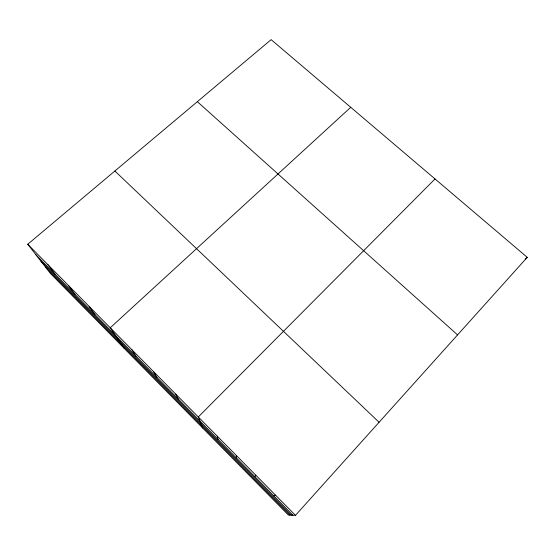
<?xml version="1.0" encoding="UTF-8"?>
<svg xmlns="http://www.w3.org/2000/svg" width="555" height="555" viewBox="0 0 555 555"><rect width="100%" height="100%" fill="white"/><g stroke="black" fill="none" stroke-linecap="round" stroke-linejoin="round"><path stroke-width="0.83" d="M236.347 457.882L236.347 455.482M254.946 476.745L255.772 475.156M295.468 515.352L527.25 257.333L271.138 39.648L27.75 244.249L50.581 273.629L288.378 515.026L295.468 515.352L27.75 244.249M435.023 178.946L198.301 416.958L202.707 428.058M350.725 107.302L110.244 327.783L124.445 348.609M525.314 259.032L527.25 257.333M273.809 495.858L275.481 495.109M197.344 101.683L457.57 334.901M114.871 171.009L379.086 422.265M35.867 254.696L292.929 515.234M40.973 261.266L291.34 515.165M45.968 267.697L289.8 515.089M47.883 264.631L55.271 274.364M68.334 285.346L74.974 294.33M89.119 306.395L94.981 314.609M131.715 349.532L135.947 356.13M153.548 371.635L156.919 377.386M175.741 394.106L178.224 398.983M217.192 436.084L217.99 439.283"/></g></svg>
